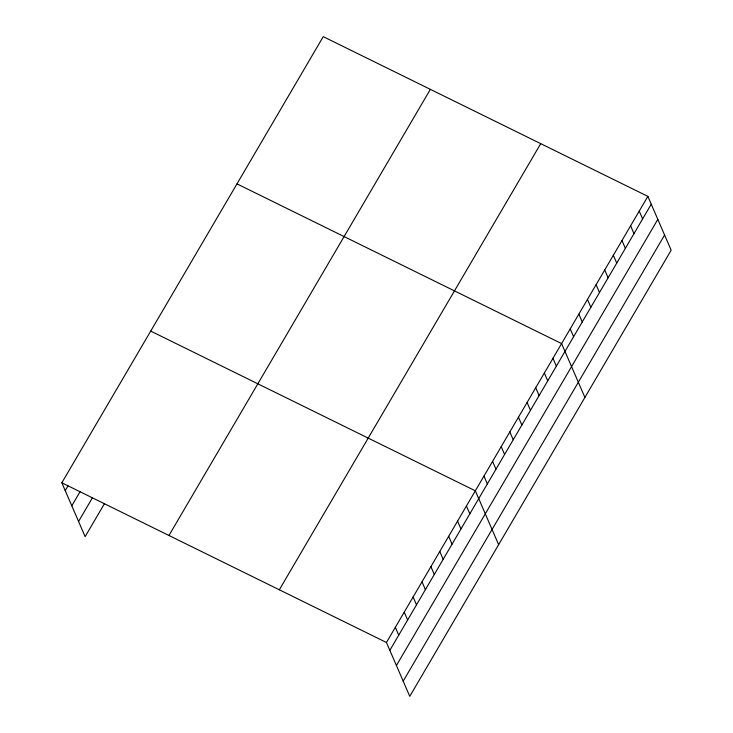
<?xml version="1.0" encoding="UTF-8"?>
<svg xmlns="http://www.w3.org/2000/svg" width="733" height="733" viewBox="0 0 733 733"><rect width="100%" height="100%" fill="white"/><g stroke="black" fill="none" stroke-linecap="round" stroke-linejoin="round"><path stroke-width="1.1" d="M61.838 482.79L323.244 36.65L647.862 196.362L671.162 250.21L409.756 696.35L386.456 642.493L61.838 482.79L85.138 536.638L104.581 503.461M65.219 490.615L68.004 485.878M71.797 505.807L80.126 491.586M78.568 521.456L92.45 497.753M168.957 535.493L430.363 89.353M279.328 589.79L540.734 143.65M386.456 642.493L647.862 196.362M389.846 650.327L651.252 204.186M396.416 665.509L657.822 219.378M403.187 681.159L664.593 235.027M236.979 183.873L561.597 343.585L584.907 397.442M150.714 331.096L475.332 490.808L498.642 544.665M639.231 211.077L642.621 218.91M630.609 225.801L633.999 233.635M621.978 240.525L625.368 248.359M613.356 255.249L616.746 263.074M604.725 269.973L608.115 277.798M596.103 284.688L599.493 292.522M587.472 299.412L590.862 307.246M578.85 314.136L582.24 321.97M570.219 328.86L573.609 336.694M552.966 358.309L556.356 366.134M544.344 373.024L547.734 380.858M535.713 387.748L539.103 395.582M527.091 402.472L530.481 410.306M518.46 417.196L521.85 425.021M509.838 431.92L513.228 439.745M501.207 446.644L504.597 454.469M492.585 461.359L495.975 469.193M483.954 476.084L487.344 483.917M466.445 505.972L469.835 513.806M457.557 521.145L460.947 528.979M448.669 536.318L452.059 544.143M439.782 551.482L443.172 559.316M430.894 566.655L434.284 574.48M422.006 581.819L425.397 589.653M413.119 596.992L416.509 604.817M404.231 612.156L407.621 619.99M395.344 627.329L398.734 635.154"/></g></svg>
